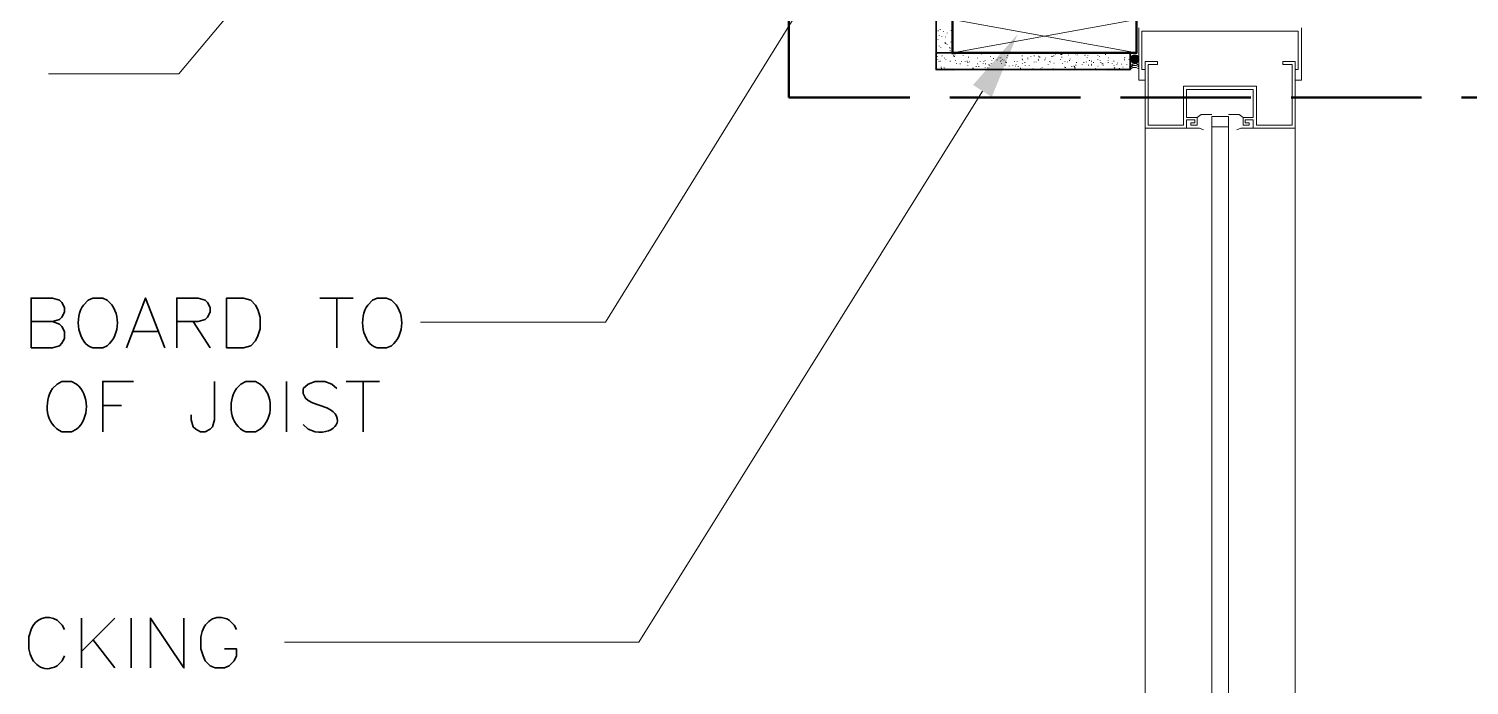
# Model space of a CAD drawing. Header units: inches. Extents: x 5 to 516, y -193 to 129.
# Drawn here: x 351.839 to 355.43, y -36.962 to -35.326 of the extents above; entities that cross this region are included whole.
import ezdxf

# ---------------------------------------------------------------- set-up
doc = ezdxf.new("R2010")
doc.units = ezdxf.units.IN
doc.header["$MEASUREMENT"] = 0
doc.linetypes.add('PDF_IMPORT', pattern=[1, 0.8, -0.2])
doc.layers.add('PDF5_Geometry', color=7, linetype='Continuous')
doc.layers.add('PDF5_Solid Fills', color=7, linetype='Continuous')

msp = doc.modelspace()

# ---------------------------------------------------------------- hatches: boundary and pattern name
at = {"layer": 'PDF5_Solid Fills', "transparency": 33554559}
for points in [[(354.1032513, -35.3823423), (354.0988068, -35.3823423), (354.098807, -35.4301201), (354.1476959, -35.4301204), (354.1476957, -35.4245651), (354.1032513, -35.4245645)], [(354.4621403, -35.3823423), (354.4621403, -35.3878979), (354.5832514, -35.3878988), (354.5832521, -35.4245654), (354.5265854, -35.4245651), (354.5265853, -35.4301204), (354.5876964, -35.4301201), (354.5876958, -35.3823423)]]:
    msp.add_hatch(color=256, dxfattribs=at).paths.add_polyline_path(points)

# ---------------------------------------------------------------- linework, layer by layer
at = {"layer": 'PDF5_Geometry', "linetype": 'PDF_IMPORT', "lineweight": 50, "ltscale": 0.406667}
msp.add_lwpolyline([(358.7143627, -33.893454), (358.7143627, -35.4967876), (353.7343631, -35.4967878), (353.7343615, -31.6834537), (356.3843632, -31.6834533), (356.3843635, -33.8934537), (358.7143638, -33.893454)], dxfattribs=at)
at = {"layer": 'PDF5_Geometry', "lineweight": 35}
for points in [[(354.1421397, -35.3856766), (354.1421397, -32.0101208), (354.1010286, -32.0101208)], [(354.1010291, -32.0101203), (354.1010291, -35.3856761)], [(354.1010291, -35.3856766), (354.1421402, -35.3856766)], [(351.8443626, -36.1212317), (351.8443626, -35.9967872), (351.8976959, -35.9967872), (351.9154737, -36.0023428), (351.9210292, -36.0078984), (351.9276959, -36.0201206), (351.9276959, -36.0323428), (351.9210292, -36.044565), (351.9154737, -36.0501206), (351.8976959, -36.0556761), (351.8443626, -36.0556761)], [(352.0343619, -36.0023433), (352.0232508, -35.9967878), (351.9988064, -35.9967878), (351.9865842, -36.0023433), (351.975473, -36.0145656)], [(352.0821397, -36.1212317), (352.1299175, -35.9967872), (352.1776953, -36.1212317)], [(352.2076958, -36.1212317), (352.2076958, -35.9967872), (352.2610292, -35.9967872), (352.2788069, -36.0023428), (352.2843625, -36.0078984), (352.2910292, -36.0201206), (352.2910292, -36.0323428), (352.2843625, -36.044565), (352.2788069, -36.0501206), (352.2610292, -36.0556761), (352.2076958, -36.0556761)], [(352.5643627, -35.9967878), (352.647696, -35.9967878)], [(352.6065855, -35.9967878), (352.6065855, -36.1212322)], [(352.7432514, -36.0023433), (352.7310292, -35.9967878), (352.7076959, -35.9967878), (352.6954736, -36.0023433), (352.6843625, -36.0145656)], [(351.897696, -36.0556765), (351.9154738, -36.0623432), (351.9210293, -36.0678988), (351.927696, -36.080121), (351.927696, -36.0978988), (351.9210293, -36.1090099), (351.9154738, -36.1156766), (351.897696, -36.1212321), (351.8443626, -36.1212321)], [(352.2488064, -36.0556765), (352.2910286, -36.1212321)], [(352.0999168, -36.0801211), (352.1599168, -36.0801211)], [(351.9988064, -36.1212322), (352.0232508, -36.1212322), (352.0343619, -36.1156767)], [(352.7076959, -36.1212322), (352.7310292, -36.1212322), (352.7432514, -36.1156767)], [(351.9576962, -36.2112317), (351.9454739, -36.204565), (351.9210295, -36.204565), (351.9099184, -36.2112317), (351.8976962, -36.2223428)], [(352.0232521, -36.3301212), (352.0232521, -36.2045656), (352.0999188, -36.2045656)], [(352.3021398, -36.204565), (352.3021398, -36.3001206), (352.2965843, -36.3178984), (352.2910287, -36.3234539), (352.2788065, -36.3301206), (352.2665843, -36.3301206), (352.2554732, -36.3234539), (352.2488065, -36.3178984), (352.2432509, -36.3001206), (352.2432509, -36.2878984)], [(352.4154745, -36.2112317), (352.4043634, -36.204565), (352.379919, -36.204565), (352.3676967, -36.2112317), (352.3565856, -36.2223428)], [(352.4810294, -36.204565), (352.4810294, -36.3301206)], [(352.6065855, -36.2223432), (352.5943632, -36.2112321), (352.5765855, -36.2045654), (352.5532521, -36.2045654), (352.5354744, -36.2112321), (352.5232521, -36.2223432), (352.5232521, -36.2345655), (352.5288077, -36.2467877), (352.5354744, -36.2523432), (352.5465855, -36.2578988), (352.582141, -36.270121)], [(352.629919, -36.204565), (352.7132523, -36.204565)], [(352.6721395, -36.204565), (352.6721395, -36.3301206)], [(352.0232521, -36.2645649), (352.0699188, -36.2645649)], [(351.9210295, -36.3301206), (351.9454739, -36.3301206), (351.9576962, -36.3234539)], [(352.379919, -36.3301206), (352.4043634, -36.3301206), (352.4154745, -36.3234539)], [(352.5532521, -36.330121), (352.5354744, -36.3234543), (352.5232521, -36.3123432)], [(351.9276959, -36.8234537), (351.9221403, -36.8123426), (351.9099181, -36.8001203)], [(351.9699187, -36.7945648), (351.9699187, -36.9190093)], [(352.053252, -36.7945648), (351.9699187, -36.8778982)], [(352.0943626, -36.7945648), (352.0943626, -36.9190093)], [(352.1421395, -36.9190099), (352.1421395, -36.7945654), (352.2254729, -36.9190099), (352.2254729, -36.7945654)], [(352.3565854, -36.8234537), (352.3510299, -36.8123426), (352.3388077, -36.8001203)], [(351.8443626, -36.8234537), (351.838807, -36.8412314), (351.838807, -36.8712314)], [(351.9988064, -36.8478982), (352.0532508, -36.9190094)], [(352.2676966, -36.8412314), (352.2676966, -36.8712314), (352.2732521, -36.8890092), (352.2788077, -36.9012314), (352.2910299, -36.9134537), (352.3032521, -36.9190092), (352.3265854, -36.9190092), (352.3388077, -36.9134537), (352.3510299, -36.9012314), (352.3565854, -36.8890092), (352.3565854, -36.8712314), (352.3265854, -36.8712314)], [(351.9099181, -36.9134537), (351.9221403, -36.9012314), (351.9276959, -36.8890092)]]:
    msp.add_lwpolyline(points, dxfattribs=at)
at = {"layer": 'PDF5_Geometry', "lineweight": 15}
for points in [[(354.0121393, -34.8690095), (353.2765837, -36.0567873), (352.8154725, -36.0567873)], [(352.49214, -35.1045645), (352.2132511, -35.4378979), (351.8876955, -35.4378979)], [(354.6010292, -35.3856766), (354.1421402, -35.3023433)], [(354.6010292, -35.3023433), (354.1421402, -35.3856766)], [(354.1065856, -35.3312321), (354.1065856, -35.330121)], [(354.1088077, -35.3423428), (354.1088077, -35.3412317)], [(354.1110299, -35.3278989), (354.1110299, -35.3267878)], [(354.1199184, -35.3334543), (354.1199184, -35.3323432)], [(354.1288069, -35.3356764), (354.1288069, -35.3367875)], [(354.1388076, -35.3301211), (354.1376965, -35.3301211)], [(354.6065856, -35.4534539), (354.6065856, -35.3234539)], [(354.614362, -35.3312321), (355.004362, -35.3312321)], [(354.6221406, -35.4267872), (354.6143628, -35.4267872), (354.6143628, -35.3312316)], [(354.9965845, -35.4267872), (355.0043623, -35.4267872), (355.0043623, -35.3312316)], [(355.0121394, -35.4534539), (355.0121394, -35.3234539)], [(354.1021413, -35.3512313), (354.1010302, -35.3512313)], [(354.1065856, -35.3523424), (354.1054745, -35.3523424)], [(354.1088077, -35.3690095), (354.1088077, -35.3678984)], [(354.113252, -35.3734538), (354.113252, -35.3723427)], [(354.1154741, -35.3445649), (354.1154741, -35.345676)], [(354.1232504, -35.360121), (354.1243616, -35.360121)], [(354.1243626, -35.361232), (354.1232515, -35.361232)], [(354.1243626, -35.3467871), (354.1243626, -35.3456759)], [(354.1254748, -35.3623431), (354.126586, -35.3623431)], [(354.1288069, -35.3656763), (354.1288069, -35.3645652)], [(354.1343634, -35.3734538), (354.1343634, -35.3723427)], [(354.1365855, -35.3745648), (354.1365855, -35.3734537)], [(354.1376954, -35.3590099), (354.1376954, -35.3578988)], [(354.1010291, -35.3834545), (354.1010291, -35.3845656)], [(354.1021413, -35.3967873), (354.1010302, -35.3967873)], [(354.1043635, -35.3956762), (354.1043635, -35.3945651)], [(354.1054734, -35.4023426), (354.1054734, -35.4012315)], [(354.1076955, -35.407898), (354.1076955, -35.4067868)], [(354.1110299, -35.4067869), (354.1110299, -35.4056758)], [(354.1165841, -35.392343), (354.1154729, -35.3934541)], [(354.1176962, -35.3856766), (354.1176962, -35.3845655)], [(354.1199184, -35.3856766), (354.1199184, -35.3845655)], [(354.1221405, -35.3990094), (354.1221405, -35.3978983)], [(354.1254748, -35.4023426), (354.1254748, -35.4012315)], [(354.1365855, -35.3812324), (354.1365855, -35.3801213)], [(354.1365855, -35.4056758), (354.1365855, -35.4067869)], [(354.1410298, -35.3890098), (354.1410298, -35.3878987)], [(354.1432519, -35.3890098), (354.1432519, -35.3878987)], [(354.1443618, -35.3890098), (354.1443618, -35.3878987)], [(354.1443618, -35.3934541), (354.1443618, -35.392343)], [(354.1476951, -35.3945652), (354.146584, -35.3934541), (354.1454729, -35.3945652)], [(354.145474, -35.3878988), (354.145474, -35.3890099)], [(354.1488084, -35.3901209), (354.1476972, -35.3901209)], [(354.1499183, -35.4045648), (354.1499183, -35.4034536)], [(354.1521404, -35.4123422), (354.1521404, -35.4112311)], [(354.159919, -35.3856766), (354.159919, -35.3845655)], [(354.161029, -35.4134544), (354.161029, -35.4123433)], [(354.1643633, -35.407898), (354.1643633, -35.4067868)], [(354.1654732, -35.3878988), (354.1654732, -35.3867877)], [(354.1688075, -35.392343), (354.1688075, -35.3912319)], [(354.1732518, -35.407898), (354.1732518, -35.4067868)], [(354.178806, -35.4067869), (354.178806, -35.4056758)], [(354.1799182, -35.4101201), (354.1799182, -35.409009)], [(354.1821403, -35.3967873), (354.1821403, -35.3956762)], [(354.1832503, -35.407898), (354.1843614, -35.407898)], [(354.2021395, -35.3856766), (354.2021395, -35.3845655)], [(354.2043639, -35.3990094), (354.2043639, -35.3978983)], [(354.2043639, -35.4123422), (354.205475, -35.4134533)], [(354.2099181, -35.3867877), (354.208807, -35.3867877)], [(354.2110281, -35.407898), (354.2110281, -35.4067868)], [(354.2143624, -35.3878988), (354.2143624, -35.3890099)], [(354.2188066, -35.4123422), (354.2188066, -35.4112311)], [(354.2199188, -35.4067869), (354.2199188, -35.407898)], [(354.2232509, -35.4034537), (354.2232509, -35.4045648)], [(354.2243631, -35.4134544), (354.2243631, -35.4123433)], [(354.236586, -35.3945652), (354.236586, -35.3956763)], [(354.2388058, -35.4123422), (354.2388058, -35.4112311)], [(354.239918, -35.4056758), (354.239918, -35.4045647)], [(354.2443623, -35.3856766), (354.2443623, -35.3845655)], [(354.2443623, -35.4001205), (354.2443623, -35.3990094)], [(354.2532508, -35.4034537), (354.2532508, -35.4023426)], [(354.255473, -35.3867877), (354.2565841, -35.3867877)], [(354.2588073, -35.3978984), (354.2576962, -35.3978984)], [(354.2621393, -35.3978984), (354.2632505, -35.3978984)], [(354.2621393, -35.407898), (354.2621393, -35.4067868)], [(354.2632515, -35.4045648), (354.2632515, -35.4034536)], [(354.2643637, -35.4112323), (354.2643637, -35.4123434)], [(354.2665836, -35.4023426), (354.2665836, -35.4012315)], [(354.2699179, -35.4034537), (354.2710291, -35.4034537)], [(354.2743622, -35.4090101), (354.2743622, -35.407899)], [(354.2754744, -35.4090101), (354.2765855, -35.4101213)], [(354.2776965, -35.3978984), (354.2776965, -35.3967872)], [(354.2788065, -35.392343), (354.2799176, -35.392343)], [(354.2865851, -35.3856766), (354.2865851, -35.3845655)], [(354.2976957, -35.4067869), (354.2965846, -35.4067869)], [(354.3032522, -35.407898), (354.3032522, -35.4067868)], [(354.315475, -35.392343), (354.315475, -35.3934541)], [(354.315475, -35.4012316), (354.315475, -35.4001204)], [(354.316585, -35.4023426), (354.3176961, -35.4034537)], [(354.316585, -35.4123422), (354.3176961, -35.4123422)], [(354.3221392, -35.4090101), (354.3221392, -35.4101213)], [(354.3288078, -35.3856766), (354.3276967, -35.3856766)], [(354.3299178, -35.3978984), (354.3299178, -35.3990095)], [(354.3299178, -35.4012316), (354.3299178, -35.4001204)], [(354.3376964, -35.3956762), (354.3376964, -35.3945651)], [(354.3454727, -35.392343), (354.3454727, -35.3934541)], [(354.3454727, -35.407898), (354.3454727, -35.4090091)], [(354.3510291, -35.4090101), (354.3510291, -35.407899)], [(354.3532513, -35.3856766), (354.3532513, -35.3845655)], [(354.3565856, -35.4012316), (354.3554745, -35.4023427)], [(354.3576955, -35.3934541), (354.3565844, -35.3934541)], [(354.3565856, -35.4045648), (354.3565856, -35.4034536)], [(354.3576955, -35.3956762), (354.3588067, -35.3956762)], [(354.3599177, -35.3967873), (354.3599177, -35.3956762)], [(354.3710306, -35.3856766), (354.3699195, -35.3856766)], [(354.3710306, -35.3878988), (354.3710306, -35.3867877)], [(354.3721405, -35.4034537), (354.3721405, -35.4023426)], [(354.3743627, -35.3990094), (354.3743627, -35.3978983)], [(354.3810291, -35.4145655), (354.3810291, -35.4134544)], [(354.3843634, -35.4067869), (354.3843634, -35.407898)], [(354.3865855, -35.3856766), (354.3865855, -35.3845655)], [(354.3865855, -35.4090101), (354.3865855, -35.407899)], [(354.3888077, -35.3934541), (354.3899188, -35.3945652)], [(354.3910298, -35.3945652), (354.3910298, -35.393454)], [(354.3943619, -35.3934541), (354.3943619, -35.392343)], [(354.3943619, -35.4112323), (354.395473, -35.4112323)], [(354.3988084, -35.3867877), (354.3988084, -35.3856766)], [(354.3988084, -35.3890098), (354.3999195, -35.3890098)], [(354.411029, -35.4023426), (354.411029, -35.4012315)], [(354.4132511, -35.3856766), (354.41214, -35.3856766)], [(354.4121412, -35.3901209), (354.4121412, -35.3890098)], [(354.4132511, -35.3878988), (354.4132511, -35.3867877)], [(354.4143633, -35.3890098), (354.4143633, -35.3901209)], [(354.4143633, -35.3967873), (354.4143633, -35.3956762)], [(354.4165854, -35.4112323), (354.4165854, -35.4123434)], [(354.4232518, -35.4067869), (354.4221407, -35.4067869)], [(354.428806, -35.4090101), (354.428806, -35.407899)], [(354.4310304, -35.3901209), (354.4310304, -35.391232)], [(354.4332503, -35.4045648), (354.4343614, -35.4045648)], [(354.4354747, -35.4012316), (354.4354747, -35.4001204)], [(354.4488075, -35.3890098), (354.4488075, -35.3878987)], [(354.4510296, -35.4101201), (354.4510296, -35.409009)], [(354.4532517, -35.391232), (354.4532517, -35.3901208)], [(354.4543639, -35.3856766), (354.4543639, -35.3845655)], [(354.4699189, -35.4090101), (354.4699189, -35.4101213)], [(354.472141, -35.392343), (354.472141, -35.3912319)], [(354.4732509, -35.391232), (354.4732509, -35.3901208)], [(354.4765853, -35.407898), (354.4765853, -35.4090091)], [(354.4776952, -35.3967873), (354.4776952, -35.3978984)], [(354.4799173, -35.391232), (354.4799173, -35.3923431)], [(354.4843616, -35.4045648), (354.4832505, -35.4045648)], [(354.4888059, -35.4134544), (354.4876947, -35.4134544)], [(354.4888059, -35.4067869), (354.4888059, -35.4056758)], [(354.4932524, -35.4101201), (354.4932524, -35.409009)], [(354.4965844, -35.3856766), (354.4965844, -35.3845655)], [(354.504363, -35.391232), (354.504363, -35.3923431)], [(354.504363, -35.4012316), (354.504363, -35.4023427)], [(354.5088073, -35.3956762), (354.5088073, -35.3945651)], [(354.5099195, -35.4056758), (354.5099195, -35.4045647)], [(354.5121394, -35.4101201), (354.5121394, -35.409009)], [(354.5154737, -35.4123422), (354.5154737, -35.4134533)], [(354.5165836, -35.4112323), (354.5165836, -35.4123434)], [(354.5232523, -35.3901209), (354.5232523, -35.3890098)], [(354.5243622, -35.3856766), (354.5254733, -35.3867877)], [(354.5310286, -35.3978984), (354.5299175, -35.3978984)], [(354.5299187, -35.4056758), (354.5299187, -35.4045647)], [(354.5299187, -35.4101201), (354.5299187, -35.409009)], [(354.5321408, -35.3867877), (354.5321408, -35.3856766)], [(354.5388072, -35.3856766), (354.5388072, -35.3845655)], [(354.5399171, -35.4112323), (354.5399171, -35.4123434)], [(354.5443614, -35.3878988), (354.5443614, -35.3867877)], [(354.5443614, -35.4056758), (354.5443614, -35.4067869)], [(354.5532522, -35.4101201), (354.5532522, -35.4112312)], [(354.5643629, -35.4134544), (354.5632518, -35.4134544)], [(354.5699193, -35.3867877), (354.5699193, -35.3856766)], [(354.5710293, -35.3990094), (354.5710293, -35.3978983)], [(354.5710293, -35.4034537), (354.5710293, -35.4023426)], [(354.5721392, -35.3978984), (354.5721392, -35.3967872)], [(354.58103, -35.3856766), (354.58103, -35.3845655)], [(354.5821399, -35.4023426), (354.5821399, -35.4012315)], [(354.584362, -35.3890098), (354.584362, -35.3901209)], [(354.5954727, -35.3901209), (354.5865838, -35.4001209)], [(354.5865842, -35.3990094), (354.5988064, -35.4112316)], [(354.5865842, -35.4023426), (354.594362, -35.4112315)], [(354.598807, -35.391232), (354.5865848, -35.4034542)], [(354.6065856, -35.4167876), (354.599919, -35.4123432), (354.5921412, -35.4134543), (354.5865856, -35.4167876)], [(354.5876964, -35.3967873), (354.6010297, -35.4101206)], [(354.6021414, -35.392343), (354.5876969, -35.4056764)], [(354.5888063, -35.3945652), (354.6032508, -35.4090096)], [(354.6043635, -35.3934541), (354.5888079, -35.4078985)], [(354.5910284, -35.392343), (354.6054729, -35.4067875)], [(354.6054734, -35.3956762), (354.591029, -35.4101207)], [(354.5932528, -35.391232), (354.6065862, -35.4045653)], [(354.6065856, -35.3978984), (354.5943634, -35.4112317)], [(354.5965849, -35.3901209), (354.6065849, -35.401232)], [(354.6065856, -35.4012316), (354.5976967, -35.4112316)], [(354.6010292, -35.391232), (354.6065847, -35.3967875)], [(354.6043635, -35.4067869), (354.6032524, -35.4090091)], [(354.7576951, -35.5734536), (354.6221396, -35.5734536), (354.6221396, -35.4067869)], [(354.6221406, -35.4067869), (354.6532517, -35.4067869)], [(354.6532527, -35.4145655), (354.6532527, -35.4067877)], [(354.8610289, -35.5734536), (354.9965845, -35.5734536), (354.9965845, -35.4067869), (354.9654734, -35.4067869), (354.9654734, -35.4145647)], [(354.1143619, -35.4212319), (354.1132508, -35.4212319)], [(354.1143619, -35.4245651), (354.1143619, -35.423454)], [(354.1210306, -35.4223429), (354.1210306, -35.4212318)], [(354.1232504, -35.4256761), (354.1232504, -35.424565)], [(354.1721396, -35.4256761), (354.1721396, -35.4267872)], [(354.178806, -35.4267872), (354.178806, -35.4256761)], [(354.1799182, -35.4167876), (354.1799182, -35.4178987)], [(354.1921411, -35.423454), (354.19103, -35.423454)], [(354.193251, -35.423454), (354.1943621, -35.423454)], [(354.2010296, -35.4190097), (354.2010296, -35.4201209)], [(354.207696, -35.4201208), (354.207696, -35.4190097)], [(354.2232509, -35.4223429), (354.2232509, -35.4212318)], [(354.2299173, -35.423454), (354.2299173, -35.4223429)], [(354.2332516, -35.4156765), (354.2321405, -35.4156765)], [(354.2343616, -35.4156765), (354.2354727, -35.4167877)], [(354.2732523, -35.4156765), (354.2732523, -35.4167877)], [(354.2832507, -35.4190097), (354.2832507, -35.4178986)], [(354.2921415, -35.4178987), (354.2921415, -35.4167876)], [(354.2988079, -35.4190097), (354.299919, -35.4190097)], [(354.30103, -35.4156765), (354.30103, -35.4145654)], [(354.3054743, -35.4190097), (354.3054743, -35.4201209)], [(354.3121407, -35.423454), (354.3110296, -35.423454)], [(354.3232514, -35.4178987), (354.3232514, -35.4167876)], [(354.3332521, -35.4178987), (354.3332521, -35.4167876)], [(354.3421406, -35.4245651), (354.3421406, -35.4256762)], [(354.3465849, -35.4267872), (354.3465849, -35.4256761)], [(354.3565856, -35.4267872), (354.3565856, -35.4256761)], [(354.3621398, -35.4256761), (354.3621398, -35.424565)], [(354.3654741, -35.4223429), (354.3654741, -35.4212318)], [(354.3932519, -35.4256761), (354.3932519, -35.424565)], [(354.4210297, -35.4212319), (354.4221408, -35.4212319)], [(354.4243618, -35.4223429), (354.4232507, -35.4223429)], [(354.4399189, -35.4201208), (354.4399189, -35.4190097)], [(354.4443632, -35.4190097), (354.4443632, -35.4178986)], [(354.4465853, -35.4201208), (354.4465853, -35.4190097)], [(354.4465853, -35.423454), (354.4465853, -35.4223429)], [(354.4476953, -35.423454), (354.4476953, -35.4223429)], [(354.4499174, -35.4167876), (354.4499174, -35.4156765)], [(354.4654746, -35.4156765), (354.4654746, -35.4145654)], [(354.4810295, -35.4167876), (354.4810295, -35.4156765)], [(354.4888059, -35.4167876), (354.4888059, -35.4156765)], [(354.4988066, -35.4245651), (354.4976955, -35.4245651)], [(354.505473, -35.4190097), (354.5043619, -35.4190097)], [(354.5176958, -35.4156765), (354.5176958, -35.4167877)], [(354.5443614, -35.4167876), (354.5454725, -35.4167876)], [(354.5454736, -35.4223429), (354.5465847, -35.423454)], [(354.55214, -35.4156765), (354.55214, -35.4145654)], [(354.5554743, -35.4267872), (354.5554743, -35.4256761)], [(354.5588064, -35.423454), (354.5588064, -35.4245651)], [(354.5676949, -35.4212319), (354.5665838, -35.4212319)], [(354.5765857, -35.4156765), (354.5765857, -35.4145654)], [(354.5832521, -35.4201208), (354.5832521, -35.4212319)], [(354.6065856, -35.4201208), (354.599919, -35.4167875), (354.5921412, -35.4167875), (354.5865856, -35.4212319)], [(354.6065856, -35.4256761), (354.599919, -35.4223428), (354.5921412, -35.4223428), (354.5865856, -35.4256761)], [(354.7176969, -35.5656766), (354.6299191, -35.5656766), (354.6299191, -35.4145655), (354.6532525, -35.4145655)], [(354.8999184, -35.4690094), (354.8999184, -35.5656761), (354.9888072, -35.5656761), (354.9888072, -35.414565)], [(354.9654746, -35.4145655), (354.988808, -35.4145655)], [(354.2165845, -35.4812317), (353.3599178, -36.8545652), (352.4765844, -36.8545652)], [(354.6221406, -35.4534539), (354.606585, -35.4534539)], [(354.7176967, -35.5656761), (354.7176967, -35.4690094)], [(354.7176967, -35.46901), (354.899919, -35.46901)], [(354.7254731, -35.5467869), (354.7254731, -35.4767868)], [(354.7254731, -35.4767874), (354.8921398, -35.4767874)], [(354.8665842, -35.5656757), (354.8665842, -35.5467869), (354.8921398, -35.5467869), (354.8921398, -35.4767868)], [(354.9965845, -35.4534539), (355.01214, -35.4534539)], [(354.7254731, -35.5734536), (354.7254731, -35.5523425)], [(354.7365845, -35.5656763), (354.7365845, -35.5601208), (354.7465845, -35.5601208), (354.7465845, -35.552343), (354.7254734, -35.552343)], [(354.7521409, -35.5656761), (354.7521409, -35.5467872), (354.7254743, -35.5467872)], [(354.7521394, -35.5467872), (354.7621394, -35.5390094), (354.7888061, -35.5390094)], [(354.7888072, -35.5445647), (354.8299183, -35.5445647)], [(354.8299178, -35.5390094), (354.8565845, -35.5390094)], [(354.8565856, -35.5390094), (354.8665857, -35.5467872)], [(354.8921398, -35.5523433), (354.8721398, -35.5523433), (354.8721398, -35.5601211)], [(354.8921398, -35.5734536), (354.8921398, -35.5523425)], [(354.62214, -42.6145658), (354.9965845, -42.6145658), (354.9965845, -42.4478991), (354.9965845, -35.5734541)], [(354.6221406, -42.6145658), (354.6221406, -42.4478991), (354.6221406, -35.5734541)], [(354.736586, -35.5656761), (354.7521416, -35.5656761)], [(354.7676958, -35.577899), (354.7576958, -35.5734545)], [(354.7888072, -35.5701204), (354.8299183, -35.5701204)], [(354.8510292, -35.577899), (354.8610292, -35.5734545)], [(354.8665857, -35.5656761), (354.8821413, -35.5656761), (354.8821413, -35.5601205), (354.8721413, -35.5601205)]]:
    msp.add_lwpolyline(points, dxfattribs=at)
at = {"layer": 'PDF5_Geometry', "lineweight": 50}
msp.add_lwpolyline([(354.6010292, -35.3023433), (354.6010292, -35.3856766), (354.1421402, -35.3856766), (354.1421402, -35.3023433)], close=True, dxfattribs=at)
at = {"layer": 'PDF5_Geometry', "lineweight": 35}
for points in [[(354.1010291, -35.3856761), (354.1010291, -35.4267872), (354.5854736, -35.4267872), (354.5854736, -35.3856761)], [(352.3321397, -36.1212317), (352.3321397, -35.9967872), (352.374362, -35.9967872), (352.3921397, -36.0023428), (352.404362, -36.014565), (352.4099175, -36.0256761), (352.4154731, -36.044565), (352.4154731, -36.0734539), (352.4099175, -36.0912317), (352.404362, -36.1034539), (352.3921397, -36.1156761), (352.374362, -36.1212317)]]:
    msp.add_lwpolyline(points, close=True, dxfattribs=at)
at = {"layer": 'PDF5_Geometry', "lineweight": 15}
for points in [[(354.6065856, -35.4012316), (354.6054745, -35.395676), (354.6021412, -35.3923427), (354.5965856, -35.3901204), (354.5910301, -35.3923427), (354.5876967, -35.395676), (354.5865856, -35.4012316), (354.5876967, -35.405676), (354.5910301, -35.4101204), (354.5965856, -35.4112316), (354.6021412, -35.4101204), (354.6054745, -35.405676)], [(354.7888072, -42.4767874), (354.7888072, -35.5445647), (354.8299183, -35.5445647), (354.8299183, -42.4767874)]]:
    msp.add_lwpolyline(points, close=True, dxfattribs=at)
at = {"layer": 'PDF5_Geometry', "lineweight": 35}
for points in [[(351.975473, -36.0145656), (351.9514916, -36.043973), (351.9605471, -36.1102878), (351.9988064, -36.1212322)], [(352.0343619, -36.1156767), (352.0679545, -36.0885285), (352.0687138, -36.0293433), (352.0343619, -36.0023433)], [(352.6843625, -36.0145656), (352.660381, -36.043973), (352.6694366, -36.1102878), (352.7076959, -36.1212322)], [(352.7432514, -36.1156767), (352.776844, -36.0885285), (352.7776033, -36.0293248), (352.7432514, -36.0023433)], [(351.8976962, -36.2223428), (351.8752888, -36.2569539), (351.8805295, -36.3119539), (351.9210295, -36.3301206)], [(351.9576962, -36.3234539), (351.9904739, -36.2987873), (351.9904739, -36.2358984), (351.9576962, -36.2112317)], [(352.3565856, -36.2223428), (352.3333449, -36.2548428), (352.3397893, -36.3148984), (352.379919, -36.3301206)], [(352.4154745, -36.3234539), (352.4495856, -36.2983984), (352.4495856, -36.2362873), (352.4154745, -36.2112317)], [(352.582141, -36.270121), (352.633141, -36.2956395), (352.6030299, -36.3384173), (352.5532521, -36.330121)], [(351.9099181, -36.8001203), (351.8849737, -36.7841574), (351.853807, -36.7960277), (351.8443626, -36.8234537)], [(352.3388077, -36.8001203), (352.3033262, -36.7797129), (352.2737151, -36.8050092), (352.2676966, -36.8412314)], [(351.838807, -36.8712314), (351.8451033, -36.9084166), (351.87327, -36.9339166), (351.9099181, -36.9134537)]]:
    msp.add_open_spline(points, degree=3, dxfattribs=at)
at = {"layer": 'PDF5_Solid Fills', "lineweight": 50, "transparency": 33554559}
msp.add_solid([(354.193251, -35.4656756), (354.3043621, -35.339009), (354.2399177, -35.4956756)], dxfattribs=at)

doc.saveas('drawing.dxf')
